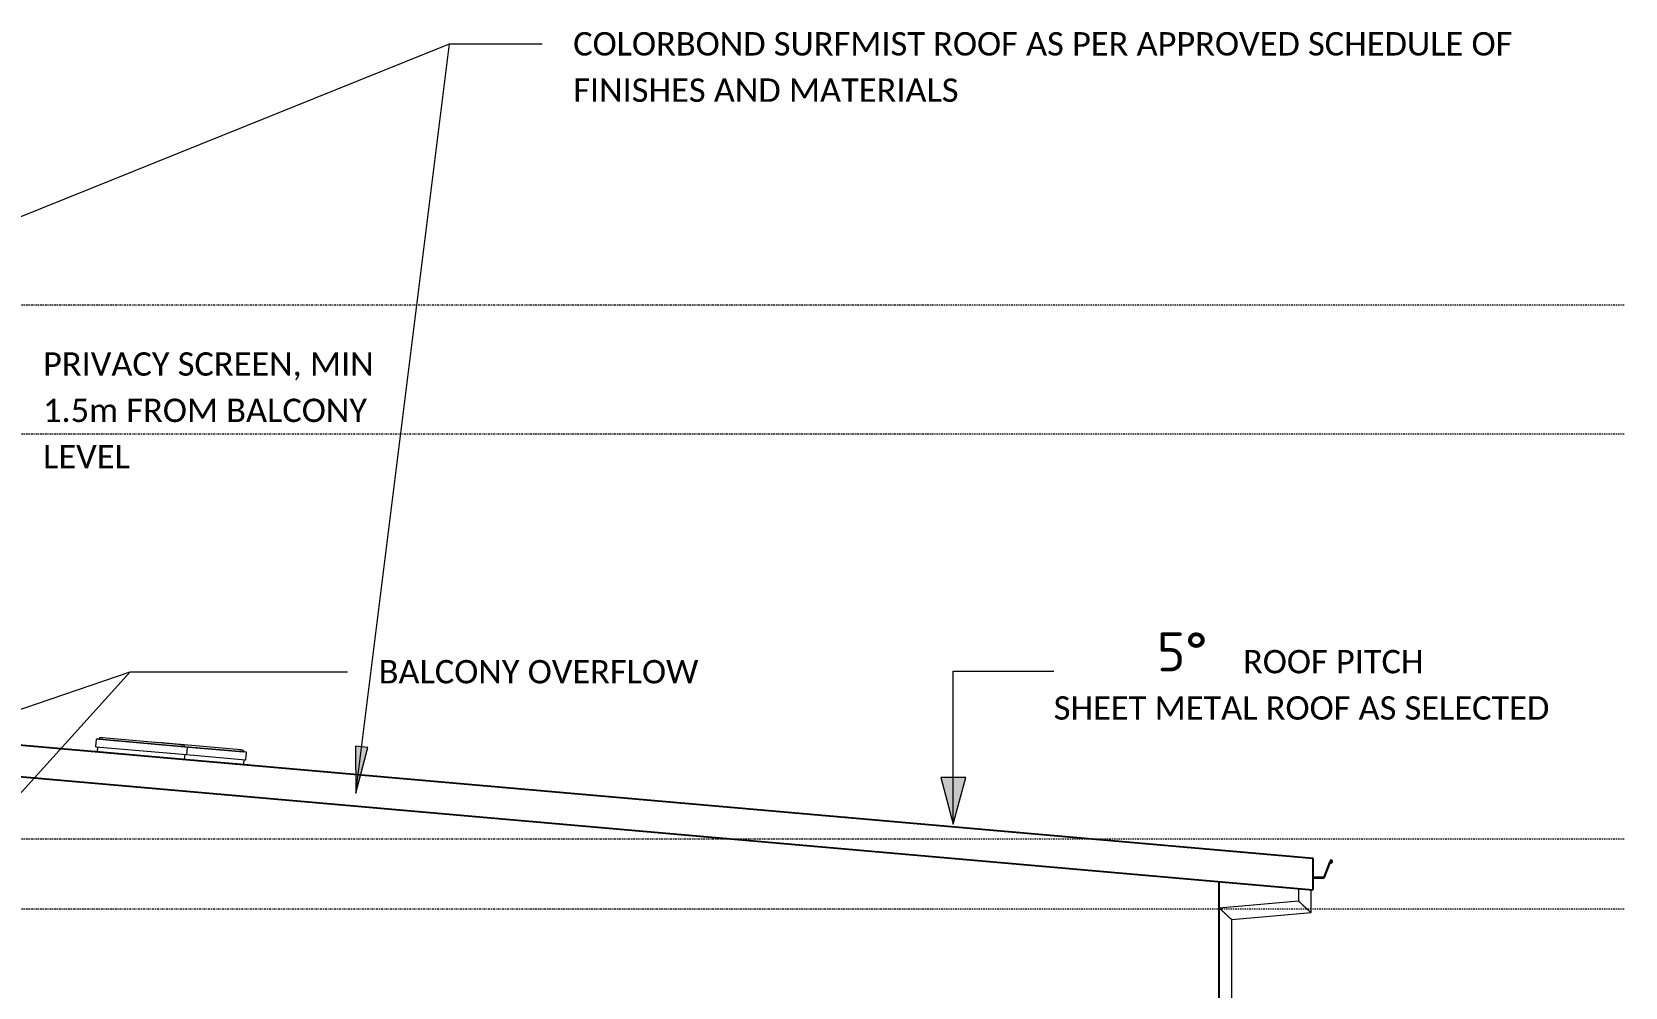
# Model space of a CAD drawing. Header units: millimetres. Extents: x 3381 to 30995, y 28450 to 40723.
# Drawn here: x 20667 to 30908, y 34587 to 40723 of the extents above; entities that cross this region are included whole.
import ezdxf

# ---------------------------------------------------------------- set-up
doc = ezdxf.new("R2010")
doc.units = ezdxf.units.MM
doc.linetypes.add('Centre', pattern=[30, 12, -6, 6, -6])
for name, color, linetype, lineweight in [('A-DETL-MEDM', 33, 'Continuous', 25), ('A-FLOR-LEVL', 51, 'Continuous', 9), ('A-GENM', 13, 'Continuous', 9), ('A-GLAZ', 151, 'Continuous', 9), ('A-ROOF-IDEN', 132, 'Continuous', 9), ('G-ANNO-TEXT', 231, 'Continuous', 9)]:
    doc.layers.add(name, color=color, linetype=linetype, lineweight=lineweight)
doc.styles.add('Calibri', font='calibri.ttf', dxfattribs={"height": 150})
doc.styles.add('ISOCPEUR_B', font='', dxfattribs={"height": 250})
doc.styles.get('ISOCPEUR_B').set_extended_font_data('ISOCPEUR', bold=True)

# ---------------------------------------------------------------- blocks, each defined once
blk = doc.blocks.new('VELUX FS   deck mounted   fixed - C01-1726125-rhs')
at = {"layer": 'A-GLAZ'}
for p, q in [((22010, 36111), (21501, 36155)), ((22010, 36111), (21501, 36155)), ((21648, 36131), (22028, 36098)), ((21649, 36133), (22029, 36100)), ((21662, 36080), (22041, 36047)), ((22046, 36095), (22028, 36098)), ((22029, 36100), (22029, 36103)), ((22029, 36016), (22032, 36048)), ((22043, 36048), (22047, 36094)), ((22060, 36014), (21680, 36047)), ((22060, 36012), (22060, 36014))]:
    blk.add_line(p, q, dxfattribs=at)
for points in [[(21506, 36155), (21503, 36155), (21499, 36156), (21496, 36156)], [(21506, 36155), (21503, 36155), (21499, 36156), (21496, 36156)], [(22004, 36111), (22008, 36111), (22012, 36111), (22016, 36110)], [(22028, 36106), (22024, 36108), (22016, 36110), (22008, 36111), (22004, 36111)], [(22028, 36098), (22028, 36098), (22028, 36099), (22029, 36099), (22029, 36100), (22029, 36100), (22029, 36100)], [(22047, 36094), (22047, 36094), (22047, 36094), (22047, 36094), (22046, 36094), (22046, 36095), (22046, 36095), (22046, 36095), (22046, 36095)]]:
    blk.add_open_spline(points, degree=3, dxfattribs=at)
for points, knots in [([(22029, 36103), (22029, 36104), (22029, 36104), (22029, 36105), (22029, 36105), (22029, 36105), (22028, 36106), (22028, 36106), (22028, 36106), (22028, 36106)], [-1, -1, -1, -1, -0.8, -0.6, -0.5, -0.4, -0.3, -0.2, 0, 0, 0, 0]), ([(22041, 36047), (22041, 36047), (22041, 36047), (22041, 36047), (22042, 36047), (22042, 36047), (22042, 36047), (22042, 36047), (22042, 36047), (22042, 36047), (22042, 36047), (22043, 36048), (22043, 36048), (22043, 36048)], [-0.5454545, -0.5454545, -0.5454545, -0.5454545, -0.5, -0.4545455, -0.4090909, -0.3636364, -0.3181818, -0.2727273, -0.2272727, -0.1818182, -0.1363636, -0.0909091, 0, 0, 0, 0])]:
    blk.add_open_spline(points, degree=3, knots=knots, dxfattribs=at)
blk = doc.blocks.new('VELUX FS   deck mounted   fixed - C01-V1-rhs')
at = {"layer": 'A-GLAZ'}
for p, q in [((21081, 36178), (21077, 36132)), ((21101, 36179), (21082, 36179)), ((21100, 36185), (21100, 36182)), ((21100, 36182), (21649, 36133)), ((21101, 36179), (21648, 36131)), ((21630, 36144), (21121, 36189)), ((21630, 36144), (21121, 36189)), ((21055, 36102), (21054, 36100)), ((21680, 36047), (21055, 36102)), ((21079, 36131), (21661, 36080)), ((21088, 36130), (21086, 36099)), ((21666, 36128), (21648, 36131)), ((21649, 36133), (21649, 36137)), ((21649, 36050), (21652, 36081)), ((21663, 36081), (21667, 36127)), ((21680, 36045), (21680, 36047))]:
    blk.add_line(p, q, dxfattribs=at)
for points in [[(21082, 36179), (21082, 36179), (21082, 36179), (21082, 36179), (21082, 36179), (21082, 36179), (21081, 36178), (21081, 36178), (21081, 36178)], [(21100, 36182), (21100, 36181), (21100, 36181), (21100, 36180), (21100, 36180), (21101, 36179), (21101, 36179)], [(21126, 36188), (21122, 36189), (21114, 36189), (21106, 36188), (21102, 36187)], [(21126, 36188), (21122, 36189), (21118, 36189), (21114, 36189)], [(21624, 36144), (21628, 36144), (21632, 36144), (21636, 36143)], [(21648, 36139), (21644, 36141), (21636, 36144), (21628, 36144), (21624, 36144)], [(21648, 36131), (21648, 36132), (21648, 36132), (21649, 36132), (21649, 36133), (21649, 36133), (21649, 36133)], [(21667, 36127), (21667, 36127), (21667, 36127), (21667, 36127), (21666, 36128), (21666, 36128), (21666, 36128), (21666, 36128), (21666, 36128)]]:
    blk.add_open_spline(points, degree=3, dxfattribs=at)
for points, knots in [([(21102, 36187), (21102, 36187), (21102, 36187), (21101, 36187), (21101, 36187), (21101, 36186), (21101, 36186), (21100, 36185), (21100, 36185), (21100, 36185)], [0, 0, 0, 0, 0.2, 0.3, 0.4, 0.5, 0.6, 0.8, 1, 1, 1, 1]), ([(21077, 36132), (21077, 36132), (21077, 36132), (21077, 36132), (21078, 36132), (21078, 36132), (21078, 36131), (21078, 36131), (21078, 36131), (21078, 36131), (21078, 36131), (21078, 36131), (21079, 36131), (21079, 36131)], [0, 0, 0, 0, 0.0909091, 0.1363636, 0.1818182, 0.2272727, 0.2727273, 0.3181818, 0.3636364, 0.4090909, 0.4545455, 0.5, 0.5454545, 0.5454545, 0.5454545, 0.5454545]), ([(21649, 36137), (21649, 36137), (21649, 36137), (21649, 36138), (21649, 36138), (21649, 36139), (21648, 36139), (21648, 36139), (21648, 36139), (21648, 36139)], [-1, -1, -1, -1, -0.8, -0.6, -0.5, -0.4, -0.3, -0.2, 0, 0, 0, 0]), ([(21661, 36080), (21661, 36080), (21661, 36080), (21662, 36080), (21662, 36080), (21662, 36080), (21662, 36080), (21662, 36080), (21662, 36080), (21662, 36081), (21662, 36081), (21663, 36081), (21663, 36081), (21663, 36081)], [-0.5454545, -0.5454545, -0.5454545, -0.5454545, -0.5, -0.4545455, -0.4090909, -0.3636364, -0.3181818, -0.2727273, -0.2272727, -0.1818182, -0.1363636, -0.0909091, 0, 0, 0, 0])]:
    blk.add_open_spline(points, degree=3, knots=knots, dxfattribs=at)
blk = doc.blocks.new('Downpipe - 450 Eave-1917949-rhs')
at = {"layer": 'A-GENM'}
for p, q in [((28809, 35138), (28299, 35093)), ((28809, 35219), (28809, 35138)), ((28889, 35065), (28889, 35212)), ((28379, 35020), (28889, 35065)), ((28379, 28590), (28379, 35020))]:
    blk.add_line(p, q, dxfattribs=at)
for points in [[(28889, 35065), (28889, 35065), (28889, 35065), (28887, 35067), (28884, 35070), (28882, 35072), (28880, 35074), (28877, 35076), (28874, 35079), (28870, 35082), (28867, 35085), (28865, 35087), (28862, 35090), (28860, 35092), (28857, 35094), (28855, 35097), (28852, 35099), (28849, 35101), (28847, 35104), (28844, 35106), (28842, 35109), (28839, 35111), (28837, 35113), (28834, 35115), (28832, 35118), (28829, 35120), (28827, 35122), (28824, 35124), (28822, 35127), (28819, 35129), (28817, 35131), (28815, 35133), (28812, 35135), (28810, 35137), (28809, 35138), (28809, 35138)], [(28379, 35020), (28379, 35020), (28379, 35021), (28377, 35023), (28374, 35025), (28372, 35027), (28370, 35029), (28367, 35031), (28364, 35034), (28360, 35038), (28357, 35040), (28355, 35043), (28352, 35045), (28350, 35047), (28347, 35050), (28345, 35052), (28342, 35054), (28339, 35057), (28337, 35059), (28334, 35062), (28332, 35064), (28329, 35066), (28327, 35069), (28324, 35071), (28322, 35073), (28319, 35075), (28317, 35077), (28314, 35080), (28312, 35082), (28309, 35084), (28307, 35086), (28305, 35089), (28302, 35091), (28300, 35093), (28299, 35093), (28299, 35093)]]:
    blk.add_open_spline(points, degree=3, knots=[0, 0, 0, 0, 0.083333, 0.125, 0.166667, 0.208333, 0.229167, 0.25, 0.291667, 0.333333, 0.354167, 0.375, 0.395833, 0.416667, 0.4375, 0.458333, 0.479167, 0.5, 0.520833, 0.541667, 0.5625, 0.583333, 0.604167, 0.625, 0.645833, 0.666667, 0.6875, 0.708333, 0.75, 0.770833, 0.791667, 0.833333, 0.875, 0.916667, 1, 1, 1, 1], dxfattribs=at)

msp = doc.modelspace()

# ---------------------------------------------------------------- hatches: boundary and pattern name
at = {"layer": 'A-ROOF-IDEN'}
msp.add_hatch(color=256, dxfattribs=at).paths.add_polyline_path([(26589.1, 35632.5), (26669.5, 35932.5), (26508.7, 35932.5)])
at = {"layer": 'G-ANNO-TEXT'}
msp.add_hatch(color=7, dxfattribs=at).paths.add_polyline_path([(22749.3, 35832.5), (22825.7, 36125.3), (22747.3, 36135)])

# ---------------------------------------------------------------- linework, layer by layer
at = {"layer": 'A-DETL-MEDM'}
for p, q in [((28899.5, 35413.2), (16179.5, 36526)), ((16179.5, 36324.2), (28899.5, 35211.4)), ((25902.6, 35675.6), (25899.5, 35675.6)), ((28902.6, 35413.2), (28899.5, 35413.2)), ((28899.5, 35413.2), (28899.5, 35211.4)), ((28902.6, 35291.4), (28902.6, 35413.2)), ((29009.4, 35390.9), (28971.3, 35291.4)), ((28973.7, 35288.2), (29011.8, 35387.8)), ((29021.3, 35390.9), (29009.4, 35390.9)), ((29024.5, 35400.5), (29011.8, 35400.5)), ((29011.8, 35400.5), (29011.8, 35397.3)), ((29011.8, 35397.3), (29021.3, 35397.3)), ((29011.8, 35387.8), (29024.5, 35387.8)), ((29021.3, 35397.3), (29021.3, 35390.9)), ((29024.5, 35387.8), (29024.5, 35400.5)), ((28299.5, 32590), (28299.5, 35263.9)), ((28899.5, 35288.2), (28973.7, 35288.2)), ((28971.3, 35291.4), (28902.6, 35291.4))]:
    msp.add_line(p, q, dxfattribs=at)
at = {"layer": 'A-FLOR-LEVL', "linetype": 'Centre'}
for p, q in [((3380.6, 38970), (30907.9, 38970)), ((3380.6, 38140), (30907.9, 38140)), ((3380.6, 35540), (30907.9, 35540)), ((3380.6, 35090), (30907.9, 35090))]:
    msp.add_line(p, q, dxfattribs=at)
at = {"layer": 'A-ROOF-IDEN'}
for p, q in [((26589.1, 36615.8), (27235.3, 36615.8)), ((26589.1, 35632.5), (26589.1, 36615.8)), ((26669.5, 35932.5), (26508.7, 35932.5)), ((26508.7, 35932.5), (26589.1, 35632.5)), ((26589.1, 35632.5), (26669.5, 35932.5))]:
    msp.add_line(p, q, dxfattribs=at)
at = {"layer": 'G-ANNO-TEXT', "color": 7}
for p, q in [((17331.1, 38223.7), (23350.6, 40646.5)), ((22749.3, 35832.5), (23350.6, 40646.5)), ((23350.6, 40646.5), (23946.7, 40646.5)), ((23350.6, 40646.5), (23946.7, 40646.5)), ((18149.1, 35539.5), (21298.9, 36612.8)), ((20337.5, 35549.3), (21298.9, 36612.8)), ((21298.9, 36612.8), (22696.4, 36612.8)), ((21298.9, 36612.8), (22696.4, 36612.8)), ((22825.7, 36125.3), (22747.3, 36135)), ((22747.3, 36135), (22749.3, 35832.5)), ((22749.3, 35832.5), (22825.7, 36125.3))]:
    msp.add_line(p, q, dxfattribs=at)

# ---------------------------------------------------------------- block references
at = {"layer": 'A-GENM'}
msp.add_blockref('Downpipe - 450 Eave-1917949-rhs', (0, 0), dxfattribs=at)
at = {"layer": 'A-GLAZ'}
for name in ['VELUX FS   deck mounted   fixed - C01-V1-rhs', 'VELUX FS   deck mounted   fixed - C01-1726125-rhs']:
    msp.add_blockref(name, (0, 0), dxfattribs=at)

# ---------------------------------------------------------------- texts
at = {"layer": 'A-ROOF-IDEN', "attachment_point": 1}
for s, insert, char_height, width, style in [('5°', (27898.5, 36865.5), 250, 416.877, 'ISOCPEUR_B'), ('      ROOF PITCH', (28134.9, 36752.6), 150, 1859.915, 'Calibri'), ('SHEET METAL ROOF AS SELECTED', (27235.3, 36454.9), 150, 4040.505, 'Calibri')]:
    msp.add_mtext(s, dxfattribs=dict(at, insert=insert, char_height=char_height, width=width, style=style))
at = {"layer": 'G-ANNO-TEXT', "color": 7, "char_height": 150, "attachment_point": 1, "style": 'Calibri'}
for s, insert, width in [('COLORBOND SURFMIST ROOF AS PER APPROVED SCHEDULE OF ', (24146.7, 40721.5), 7736.284), ('FINISHES AND MATERIALS', (24146.7, 40423.9), 3126.581), ('PRIVACY SCREEN, MIN ', (20739, 38664.6), 2749.788), ('1.5m FROM BALCONY ', (20739, 38366.9), 2717.721), ('LEVEL', (20739, 38069.3), 713.502), ('BALCONY OVERFLOW', (22896.4, 36687.8), 2621.518)]:
    msp.add_mtext(s, dxfattribs=dict(at, insert=insert, width=width))

doc.saveas('drawing.dxf')
